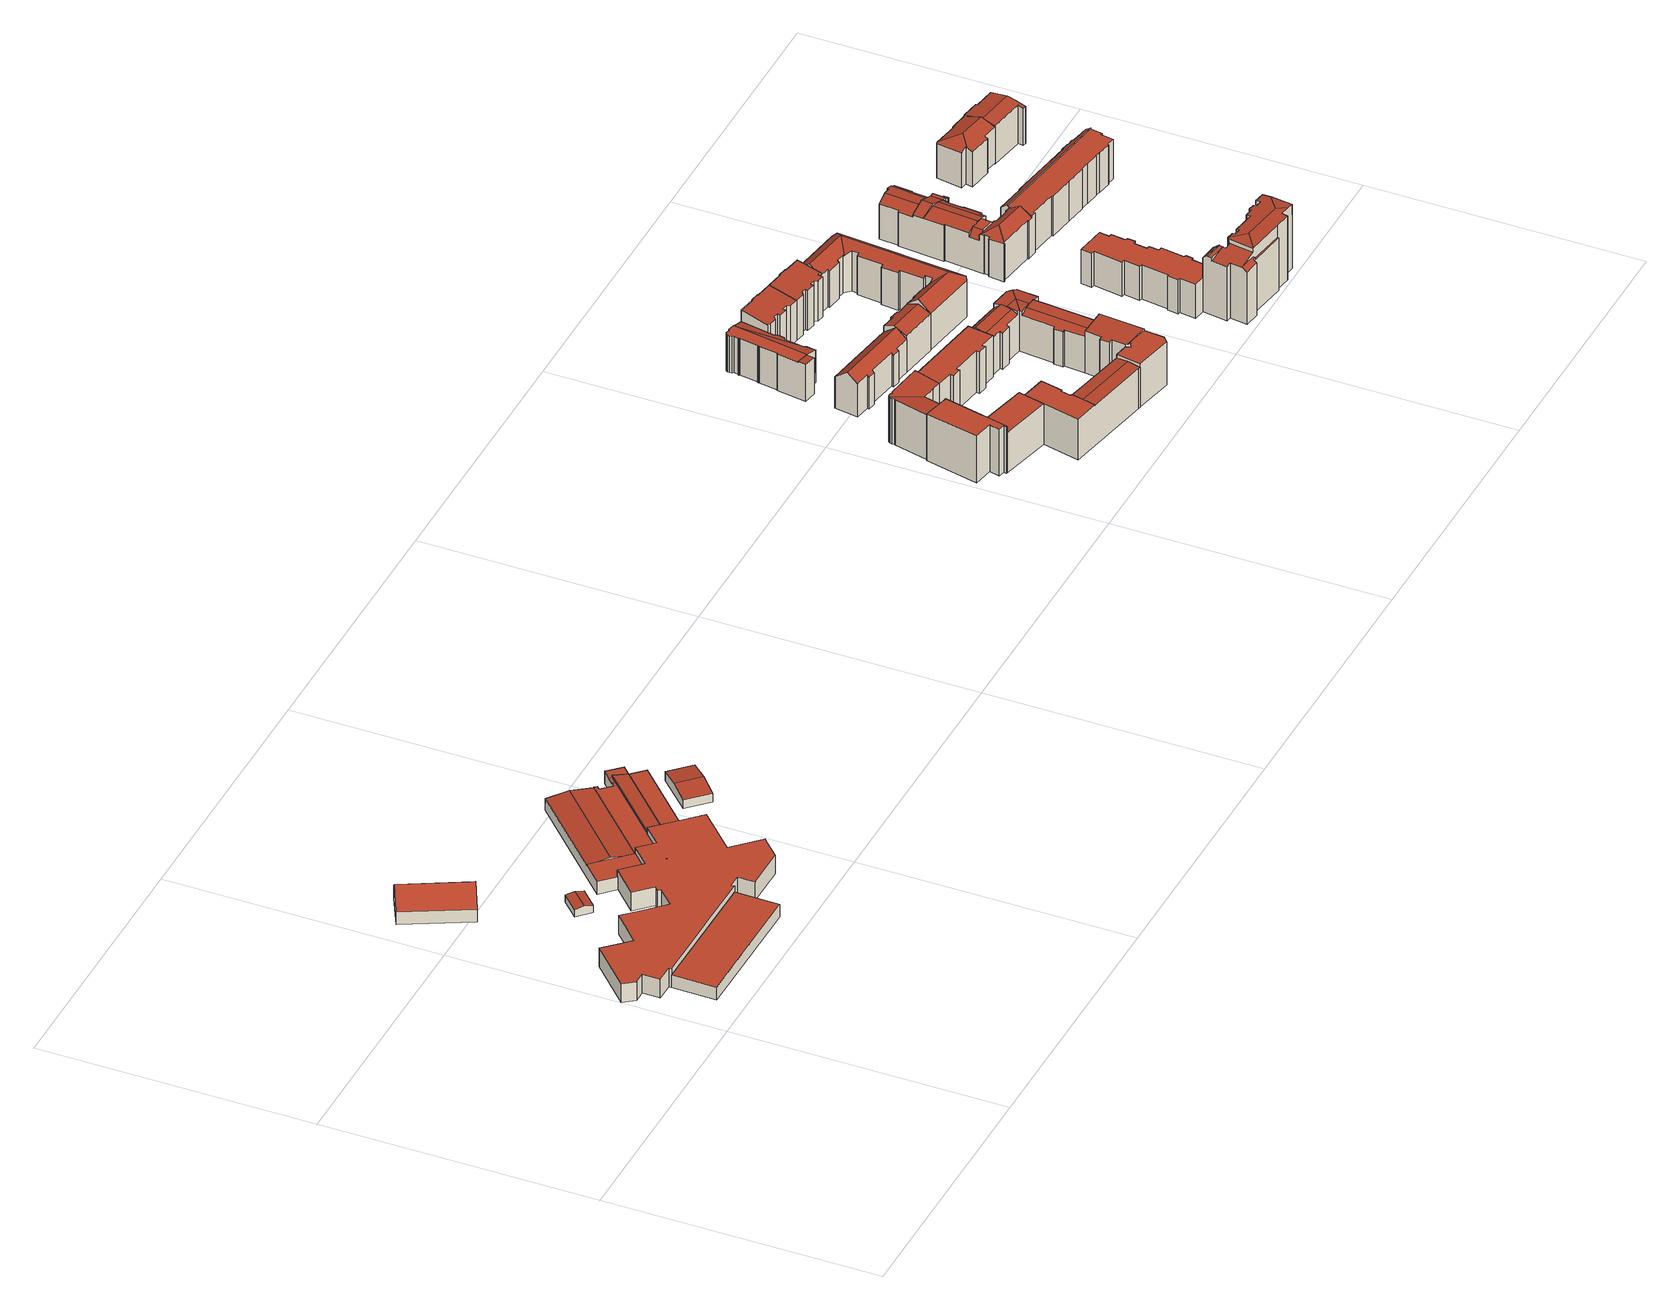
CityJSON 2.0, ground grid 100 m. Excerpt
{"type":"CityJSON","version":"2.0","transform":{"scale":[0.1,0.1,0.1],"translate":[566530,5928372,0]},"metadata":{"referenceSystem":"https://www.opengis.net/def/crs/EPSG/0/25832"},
"CityObjects":{
"building1":{"type":"Building","attributes":{"Gemeindeschluessel":"02100137","Geometrietyp2DReferenz":"3000","function":"31001_3020","roofType":"1000","measuredHeight":5.06,"storeysAboveGround":1},"address":[{"country":"Germany","locality":"Hamburg","thoroughfareName":"Dratelnstraße","postcode":"21109"}],"geometry":[{"type":"Solid","lod":"2","boundaries":[[[[0,1,2,3]],[[4,5,6,7]],[[2,1,4,7]],[[1,0,5,4]],[[0,3,6,5]],[[3,2,7,6]]]],"semantics":{"surfaces":[{"type":"RoofSurface"},{"type":"GroundSurface"},{"type":"WallSurface"}],"values":[[0,1,2,2,2,2]]}}]},
"building2":{"type":"Building","attributes":{"Gemeindeschluessel":"02100137","Geometrietyp2DReferenz":"3000","function":"31001_1010","roofType":"3100","measuredHeight":10.79,"storeysAboveGround":1},"address":[{"country":"Germany","locality":"Hamburg","thoroughfareNumber":"2","thoroughfareName":"Am Bahngraben","postcode":"21109"}],"geometry":[{"type":"Solid","lod":"2","boundaries":[[[[8,9,10,11]],[[12,13,9,8]],[[11,10,14,15]],[[13,12,16,17]],[[12,8,11,15,16]],[[10,9,13,17,14]],[[17,16,15,14]]]],"semantics":{"surfaces":[{"type":"RoofSurface"},{"type":"WallSurface"},{"type":"GroundSurface"}],"values":[[0,0,1,1,1,1,2]]}}]},
"building3":{"type":"Building","attributes":{"Gemeindeschluessel":"02100137","Geometrietyp2DReferenz":"3000","function":"31001_3020","roofType":"1000","measuredHeight":7.33,"storeysAboveGround":2},"address":[{"country":"Germany","locality":"Hamburg","thoroughfareName":"Dratelnstraße","postcode":"21109"}],"geometry":[{"type":"Solid","lod":"2","boundaries":[[[[18,19,20]],[[21,22,23,24]],[[25,26,27,28]],[[29,30,31,32]],[[30,33,5,31]],[[34,35,20,19]],[[36,34,19,18]],[[35,36,18,20]],[[37,38,39,4]],[[38,40,41,39]],[[42,43,44,45,5,33,46,47,48,49,50,37,4,51]],[[52,53,54,55,56,57,58,59,60,61,62,32,31,5,45,44,43,42,51,4,39,41,63,64,24,23,65,66,67,68,69,70,71,72,73,74,75,28,27,76,77,78,79,80,81,82,83,84,85,86,87,88,89,90,91]],[[92,93,40,38,37,50,49,48,47,46,33,30,29,94,95,96,97,98,99,100,101,102,103,104,105,106,107,108,109,110,111,112,113,114,115,116,117,118,119,120,26,25,121,122,123,124,125,126,127,128,129,130,131,22,21],[35,34,36]],[[63,41,40,93,92,64]],[[128,127,126,70,69,68,67,129]],[[124,123,122,74,73,72,71,70,126,125]],[[113,112,111,85,84,83,82,114]],[[95,94,29,32,62,61,60,96]],[[52,91,90,106,105,104,103,53]],[[102,101,55,54,53,103]],[[58,57,99,98,97,96,60,59]],[[106,90,89,88,108,107]],[[56,55,101,100,99,57]],[[108,88,87,109]],[[109,87,86,85,111,110]],[[76,120,119,118,78,77]],[[114,82,81,80,116,115]],[[117,116,80,79,78,118]],[[120,76,27,26]],[[121,25,28,75,74,122]],[[67,66,130,129]],[[64,92,21,24]],[[131,130,66,65,23,22]]]],"semantics":{"surfaces":[{"type":"RoofSurface"},{"type":"WallSurface"},{"type":"GroundSurface"}],"values":[[0,1,1,1,1,1,1,1,1,1,1,2,0,1,1,1,1,1,1,1,1,1,1,1,1,1,1,1,1,1,1,1,1]]}}]},
"building4":{"type":"Building","attributes":{"Gemeindeschluessel":"02100137","Geometrietyp2DReferenz":"3000","function":"31001_2140","roofType":"3100","measuredHeight":3.42,"storeysAboveGround":1},"address":[{"country":"Germany","locality":"Hamburg","thoroughfareName":"Dratelnstraße","postcode":"21109"}],"geometry":[{"type":"Solid","lod":"2","boundaries":[[[[132,133,134,135]],[[136,132,135,137]],[[134,133,138,139]],[[136,137,140,141]],[[137,135,134,139,140]],[[133,132,136,141,138]],[[141,140,139,138]]]],"semantics":{"surfaces":[{"type":"RoofSurface"},{"type":"WallSurface"},{"type":"GroundSurface"}],"values":[[0,0,1,1,1,1,2]]}}]},
"building5":{"type":"Building","attributes":{"Gemeindeschluessel":"02100137","Geometrietyp2DReferenz":"3000","function":"31001_3020","roofType":"3100","measuredHeight":5.73,"storeysAboveGround":1},"address":[{"country":"Germany","locality":"Hamburg","thoroughfareName":"Dratelnstraße","postcode":"21109"}],"geometry":[{"type":"Solid","lod":"2","boundaries":[[[[142,143,144,145,146,147,148,149]],[[150,151,152,153]],[[142,149,154]],[[147,155,148]],[[146,145,156,157]],[[145,144,158,156]],[[144,143,159,158]],[[160,161,162,163]],[[161,164,165,162]],[[166,167,153,152]],[[168,169,170]],[[171,169,172]],[[170,173,151,150]],[[174,175,176,157,156,158,159,177,163,162,165,178,179,180,181,182]],[[177,159,143,142,154,183]],[[177,183,184,185,186,160,163]],[[165,164,166,152,151,173,187,178]],[[182,188,189,190,191,192,193,174]],[[179,178,187,194]],[[180,195,196,197,198,181]],[[179,194,171,172,195,180]],[[182,181,198,188]],[[196,190,189,197]],[[170,150,153,167,192,191,168]],[[175,174,193,199]],[[185,155,200,186]],[[175,199,200,155,176]],[[148,201,149]],[[176,155,147,146,157]],[[187,173,170,169,171,194]],[[189,188,198,197]],[[191,190,196,195,172,169,168]],[[200,199,193,192,167,166,164,161,160,186]],[[148,155,185,184,201]],[[184,183,154,149,201]]]],"semantics":{"surfaces":[{"type":"RoofSurface"},{"type":"WallSurface"},{"type":"GroundSurface"}],"values":[[0,0,1,1,1,1,1,1,1,1,1,1,1,2,1,1,1,1,1,1,1,1,1,1,1,1,1,1,1,0,0,0,0,0,0]]}}]},
"building6":{"type":"Building","attributes":{"Gemeindeschluessel":"02100137","Geometrietyp2DReferenz":"3000","function":"31001_3020","roofType":"3100","measuredHeight":4.47,"storeysAboveGround":1},"address":[{"country":"Germany","locality":"Hamburg","thoroughfareName":"Dratelnstraße","postcode":"21109"}],"geometry":[{"type":"Solid","lod":"2","boundaries":[[[[202,203,204,205]],[[206,207,203,202]],[[205,204,208,209]],[[207,206,210,211]],[[206,202,205,209,210]],[[204,203,207,211,208]],[[211,210,209,208]]]],"semantics":{"surfaces":[{"type":"RoofSurface"},{"type":"WallSurface"},{"type":"GroundSurface"}],"values":[[0,0,1,1,1,1,2]]}}]},
"building7":{"type":"Building","attributes":{"Gemeindeschluessel":"02100136","Geometrietyp2DReferenz":"3000","function":"31001_1010","roofType":"1000","measuredHeight":18.71,"storeysAboveGround":6},"address":[{"country":"Germany","locality":"Hamburg","thoroughfareNumber":"3","thoroughfareName":"Max-Eyth-Straße","postcode":"21109"}],"geometry":[{"type":"Solid","lod":"2","boundaries":[[[[212,213,214,215]],[[213,216,217,214]],[[218,219,220,221]],[[219,222,223,220]],[[222,224,225,223]],[[224,222,219,218,216,213,212,226,227,228]],[[220,223,225,229,230,231,215,214,217,221]],[[229,228,227,230]],[[225,224,228,229]],[[217,216,218,221]],[[231,226,212,215]],[[230,227,226,231]]]],"semantics":{"surfaces":[{"type":"WallSurface"},{"type":"RoofSurface"},{"type":"GroundSurface"}],"values":[[0,0,0,0,0,1,2,0,0,0,0,0]]}}]},
"building8":{"type":"Building","attributes":{"Gemeindeschluessel":"02100136","Geometrietyp2DReferenz":"3000","function":"31001_1010","roofType":"1000","measuredHeight":16.23,"storeysAboveGround":5},"address":[{"country":"Germany","locality":"Hamburg","thoroughfareNumber":"2","thoroughfareName":"Keindorffstraße","postcode":"21109"}],"geometry":[{"type":"Solid","lod":"2","boundaries":[[[[232,233,234,235]],[[236,237,238,239]],[[233,232,237,236]],[[232,235,238,237]],[[234,233,236,239]],[[238,235,234,239]]]],"semantics":{"surfaces":[{"type":"RoofSurface"},{"type":"GroundSurface"},{"type":"WallSurface"}],"values":[[0,1,2,2,2,2]]}}]},
"building9":{"type":"Building","attributes":{"Gemeindeschluessel":"02100136","Geometrietyp2DReferenz":"3000","function":"31001_1010","roofType":"9999","measuredHeight":18.05,"storeysAboveGround":6},"address":[{"country":"Germany","locality":"Hamburg","thoroughfareNumber":"1","thoroughfareName":"Jungnickelstraße","postcode":"21109"}],"geometry":[{"type":"Solid","lod":"2","boundaries":[[[[240,241,242,243]],[[244,245,246,247]],[[245,248,249,246]],[[248,250,251,249]],[[250,252,253,251]],[[254,255,256,257]],[[255,258,259,256]],[[258,260,261,259]],[[262,263,264,265]],[[264,266,243,242,247,246,249,251,253,257,256,259,261,267,265]],[[262,268,260,258,255,254,269,270,263]],[[268,267,261,260]],[[262,265,267,268]],[[270,266,264,263]],[[253,252,269,254,257]],[[243,266,270,240]],[[247,242,241,244]],[[241,240,270,269,252,250,248,245,244]]]],"semantics":{"surfaces":[{"type":"WallSurface"},{"type":"GroundSurface"},{"type":"RoofSurface"}],"values":[[0,0,0,0,0,0,0,0,0,1,2,0,0,0,0,0,0,2]]}}]},
"building10":{"type":"Building","attributes":{"Gemeindeschluessel":"02100136","Geometrietyp2DReferenz":"3000","function":"31001_1010","roofType":"3100","measuredHeight":16.39,"storeysAboveGround":5},"address":[{"country":"Germany","locality":"Hamburg","thoroughfareNumber":"4","thoroughfareName":"Keindorffstraße","postcode":"21109"}],"geometry":[{"type":"Solid","lod":"2","boundaries":[[[[271,272,273,274,275,276]],[[277,278,273,272,279,280]],[[281,275,274]],[[282,283,284,285]],[[283,286,287,284]],[[286,288,289,287]],[[288,290,291,289]],[[271,276,292,293]],[[290,294,277,280,279,295,291]],[[292,296,285,284,287,289,291,295,293]],[[285,296,297,282]],[[292,276,275,281,297,296]],[[295,279,272,271,293]],[[273,278,274]],[[277,294,278]],[[294,290,288,286,283,282,297,281,274,278]]]],"semantics":{"surfaces":[{"type":"RoofSurface"},{"type":"WallSurface"},{"type":"GroundSurface"}],"values":[[0,0,1,1,1,1,1,1,1,2,1,1,1,1,1,0]]}}]},
"building11":{"type":"Building","attributes":{"Gemeindeschluessel":"02100136","Geometrietyp2DReferenz":"3000","function":"31001_1010","roofType":"3100","measuredHeight":16.37,"storeysAboveGround":4},"address":[{"country":"Germany","locality":"Hamburg","thoroughfareNumber":"4","thoroughfareName":"Jungnickelstraße","postcode":"21109"}],"geometry":[{"type":"Solid","lod":"2","boundaries":[[[[298,299,300,301,302,303,304,305,306,307,308,309]],[[310,311,307,306]],[[305,304,312,313]],[[304,303,314,312]],[[303,302,315,314]],[[302,301,316,315]],[[301,300,317,316]],[[300,299,318,317]],[[299,298,319,318]],[[298,309,320,319]],[[309,308,321,320]],[[311,310,322,323]],[[310,306,305,313,322]],[[308,307,311,323,321]],[[323,322,313,312,314,315,316,317,318,319,320,321]]]],"semantics":{"surfaces":[{"type":"RoofSurface"},{"type":"WallSurface"},{"type":"GroundSurface"}],"values":[[0,0,1,1,1,1,1,1,1,1,1,1,1,1,2]]}}]},
"building12":{"type":"Building","attributes":{"Gemeindeschluessel":"02100136","Geometrietyp2DReferenz":"3000","function":"31001_1010","roofType":"1000","measuredHeight":16.68,"storeysAboveGround":4},"address":[{"country":"Germany","locality":"Hamburg","thoroughfareNumber":"3","thoroughfareName":"Jungnickelstraße","postcode":"21109"}],"geometry":[{"type":"Solid","lod":"2","boundaries":[[[[324,325,326,327]],[[324,327,328,329]],[[330,329,328,331]],[[332,333,330,331]],[[334,333,332,335]],[[334,335,336,337]],[[338,337,336,339]],[[340,341,338,339]],[[342,341,340,343]],[[344,345,342,343]],[[346,347,345,344]],[[346,348,349,347]],[[349,348,326,325]],[[343,340,339,336,335,332,331,328,327,326,348,346,344]],[[329,330,333,334,337,338,341,342,345,347,349,325,324]]]],"semantics":{"surfaces":[{"type":"WallSurface"},{"type":"GroundSurface"},{"type":"RoofSurface"}],"values":[[0,0,0,0,0,0,0,0,0,0,0,0,0,1,2]]}}]},
"building13":{"type":"Building","attributes":{"Gemeindeschluessel":"02100136","Geometrietyp2DReferenz":"3000","function":"31001_1010","roofType":"1000","measuredHeight":14.91,"storeysAboveGround":5},"address":[{"country":"Germany","locality":"Hamburg","thoroughfareNumber":"1","thoroughfareName":"Buddestraße","postcode":"21109"}],"geometry":[{"type":"Solid","lod":"2","boundaries":[[[[350,351,352,353,354]],[[355,356,357,358,359,360,361,362,363,364,365,366,367,368,369,370,371,372,373,374,375,376,377,351]],[[378,379,380,381,382,383,384]],[[385,386,387,388,389,390,391,382,381]],[[392,379,378]],[[352,351,377]],[[354,353,393,394]],[[376,375,395,396]],[[375,374,397,395]],[[374,373,398,397]],[[373,372,399,398]],[[372,371,400,399]],[[371,370,401,400]],[[370,369,402,401]],[[369,368,403,402]],[[368,367,404,403]],[[367,366,405,404]],[[366,365,406,405]],[[365,364,407,406]],[[364,363,408,407]],[[363,362,409,408]],[[362,361,410,409]],[[361,360,411,410]],[[360,359,412,411]],[[359,358,413,412]],[[357,356,383,382]],[[355,351,350]],[[391,390,414,415]],[[390,389,416,414]],[[389,388,417,416]],[[388,387,418,417]],[[387,386,419,418]],[[386,385,420,419]],[[421,422,423,394,393,396,395,397,398,399,400,401,402,403,404,405,406,407,408,409,410,411,412,413,415,414,416,417,418,419,420,424]],[[421,392,378,384,422]],[[424,380,379,392,421]],[[420,385,381,380,424]],[[422,384,383,356,355,423]],[[413,358,357,382,391,415]],[[423,355,350,354,394]],[[393,353,352,377,376,396]]]],"semantics":{"surfaces":[{"type":"RoofSurface"},{"type":"WallSurface"},{"type":"GroundSurface"}],"values":[[0,0,0,0,0,1,1,1,1,1,1,1,1,1,1,1,1,1,1,1,1,1,1,1,1,1,1,1,1,1,1,1,1,2,1,1,1,1,1,1,1]]}}]},
"building14":{"type":"Building","attributes":{"Gemeindeschluessel":"02100136","Geometrietyp2DReferenz":"3000","function":"31001_1010","roofType":"1000","measuredHeight":17.8,"storeysAboveGround":4},"address":[{"country":"Germany","locality":"Hamburg","thoroughfareNumber":"17","thoroughfareName":"Wittestraße","postcode":"21109"}],"geometry":[{"type":"Solid","lod":"2","boundaries":[[[[425,426,427,428,429,430,431,432,433,434]],[[435,436,437,438]],[[439,440,441,442]],[[440,443,444,441]],[[445,427,426]],[[446,447,448,449]],[[433,432,450,451]],[[432,431,452,450]],[[431,430,453,452]],[[430,429,454,453]],[[428,427,455]],[[425,434,456,457]],[[434,433,451,456]],[[448,438,437,442,441,444,457,456,451,450,452,453,454,449]],[[454,429,428,455,446,449]],[[444,443,445,426,425,457]],[[438,448,447,435]],[[442,437,436,439]],[[436,435,447,446,455,427,445,443,440,439]]]],"semantics":{"surfaces":[{"type":"RoofSurface"},{"type":"WallSurface"},{"type":"GroundSurface"}],"values":[[0,1,1,1,1,1,1,1,1,1,1,1,1,2,1,1,1,1,0]]}}]},
"building15":{"type":"Building","attributes":{"Gemeindeschluessel":"02100136","Geometrietyp2DReferenz":"3000","function":"31001_1010","roofType":"1000","measuredHeight":17.89,"storeysAboveGround":6},"address":[{"country":"Germany","locality":"Hamburg","thoroughfareNumber":"3","thoroughfareName":"Buddestraße","postcode":"21109"}],"geometry":[{"type":"Solid","lod":"2","boundaries":[[[[458,459,460,414]],[[459,461,462,460]],[[461,463,464,462]],[[463,465,466,464]],[[465,467,468,466]],[[467,469,470,468]],[[469,471,472,470]],[[471,473,474,472]],[[473,475,476,474]],[[475,477,478,476]],[[477,479,480,478]],[[479,481,482,480]],[[481,483,484,482]],[[483,485,486,484]],[[485,487,488,486]],[[487,489,490,488]],[[489,491,416,490]],[[414,416,491,458]],[[414,460,462,464,466,468,470,472,474,476,478,480,482,484,486,488,490,416]],[[491,489,487,485,483,481,479,477,475,473,471,469,467,465,463,461,459,458]]]],"semantics":{"surfaces":[{"type":"WallSurface"},{"type":"GroundSurface"},{"type":"RoofSurface"}],"values":[[0,0,0,0,0,0,0,0,0,0,0,0,0,0,0,0,0,0,1,2]]}}]},
"building16":{"type":"Building","attributes":{"Gemeindeschluessel":"02100136","Geometrietyp2DReferenz":"3000","function":"31001_1010","roofType":"3100","measuredHeight":16.64,"storeysAboveGround":4},"address":[{"country":"Germany","locality":"Hamburg","thoroughfareNumber":"6","thoroughfareName":"Jungnickelstraße","postcode":"21109"}],"geometry":[{"type":"Solid","lod":"2","boundaries":[[[[492,493,494,495]],[[496,497,498,499,500,501,493,492]],[[495,494,502,503]],[[501,500,504,505]],[[500,499,506,504]],[[499,498,507,506]],[[498,497,508,507]],[[497,496,509,508]],[[496,492,495,503,509]],[[494,493,501,505,502]],[[505,504,506,507,508,509,503,502]]]],"semantics":{"surfaces":[{"type":"RoofSurface"},{"type":"WallSurface"},{"type":"GroundSurface"}],"values":[[0,0,1,1,1,1,1,1,1,1,2]]}}]},
"building17":{"type":"Building","attributes":{"Gemeindeschluessel":"02100136","Geometrietyp2DReferenz":"3000","function":"31001_1010","roofType":"3100","measuredHeight":17.02,"storeysAboveGround":4},"address":[{"country":"Germany","locality":"Hamburg","thoroughfareNumber":"13","thoroughfareName":"Wittestraße","postcode":"21109"}],"geometry":[{"type":"Solid","lod":"2","boundaries":[[[[510,511,512,513,514,515,516,517]],[[518,519,515,514,520]],[[521,522,523,519,518]],[[524,525,526,527,528,529,530,531]],[[532,533,534,535,536]],[[535,534,537,538,539,521,520]],[[534,533,540,541]],[[525,542,543,544,526]],[[545,546,537,534,541,544,547]],[[548,547,543,542,549]],[[512,511,550,551]],[[511,510,552,550]],[[510,517,553,552]],[[517,516,554,553]],[[530,529,555,556]],[[529,528,557,555]],[[524,531,558,559]],[[531,530,556,558]],[[539,522,521]],[[545,547,548]],[[559,558,556,555,557,560,551,550,552,553,554,561,562,563,564]],[[554,516,515,519,523,561]],[[557,528,527,540,533,532,560]],[[564,549,542,525,524,559]],[[535,520,514,513,536]],[[544,541,540,527,526]],[[563,546,545,548,549,564]],[[544,543,547]],[[562,538,537,546,563]],[[561,523,522,539,538,562]],[[521,518,520]],[[560,532,536,513,512,551]]]],"semantics":{"surfaces":[{"type":"RoofSurface"},{"type":"WallSurface"},{"type":"GroundSurface"}],"values":[[0,0,0,0,0,0,0,0,0,0,1,1,1,1,1,1,1,1,1,1,2,1,1,1,1,1,1,1,1,1,1,1]]}}]},
"building18":{"type":"Building","attributes":{"Gemeindeschluessel":"02100136","Geometrietyp2DReferenz":"3000","function":"31001_1010","roofType":"1000","measuredHeight":17.95,"storeysAboveGround":6},"address":[{"country":"Germany","locality":"Hamburg","thoroughfareNumber":"5","thoroughfareName":"Buddestraße","postcode":"21109"}],"geometry":[{"type":"Solid","lod":"2","boundaries":[[[[565,469,470,566]],[[567,568,565,566]],[[569,568,567,570]],[[569,570,571,572]],[[573,572,571,574]],[[574,575,576,573]],[[577,576,575,578]],[[579,577,578,580]],[[581,579,580,582]],[[582,583,584,581]],[[585,584,583,586]],[[586,587,588,585]],[[587,589,590,588]],[[589,591,592,590]],[[591,593,594,592]],[[594,593,595,596]],[[595,597,598,596]],[[597,468,467,598]],[[467,468,470,469]],[[583,582,580,578,575,574,571,570,567,566,470,468,597,595,593,591,589,587,586]],[[568,569,572,573,576,577,579,581,584,585,588,590,592,594,596,598,467,469,565]]]],"semantics":{"surfaces":[{"type":"WallSurface"},{"type":"GroundSurface"},{"type":"RoofSurface"}],"values":[[0,0,0,0,0,0,0,0,0,0,0,0,0,0,0,0,0,0,0,1,2]]}}]},
"building19":{"type":"Building","attributes":{"Gemeindeschluessel":"02100136","Geometrietyp2DReferenz":"3000","function":"31001_1120","roofType":"3100","measuredHeight":18.29,"storeysAboveGround":4},"address":[{"country":"Germany","locality":"Hamburg","thoroughfareNumber":"11","thoroughfareName":"Wittestraße","postcode":"21109"}],"geometry":[{"type":"Solid","lod":"2","boundaries":[[[[599,600,601,602]],[[600,603,604,601]],[[603,605,606,604]],[[605,607,608,606]],[[609,610,611,612]],[[610,613,614,611]],[[613,615,616,614]],[[617,618,619,620]],[[618,621,622,619]],[[621,623,624,622]],[[623,625,626,624]],[[625,627,628,626]],[[627,629,630,628]],[[629,631,632,630]],[[633,617,620,634]],[[635,636,602,601,604,606,608,637,634,620,619,622,624,626,628,630,632,638,612,611,614,616,639,640,641,642,643]],[[613,610,609,644,645,646,647,648,615]],[[647,646,649,650,651]],[[645,631,629,627,625,623,621,618,617,633,652,653,654,646]],[[649,646,654,655,656,657]],[[652,637,608,607,653]],[[648,639,616,615]],[[650,641,640,651]],[[645,644,638,632,631]],[[656,643,642,657]],[[639,648,647,651,640]],[[641,650,649,657,642]],[[633,634,637,652]],[[643,656,655,658,635]],[[609,612,638,644]],[[636,635,658,659]],[[636,659,660,599,602]],[[653,607,605,603,600,599,660,654]],[[660,659,658,655,654]]]],"semantics":{"surfaces":[{"type":"WallSurface"},{"type":"GroundSurface"},{"type":"RoofSurface"}],"values":[[0,0,0,0,0,0,0,0,0,0,0,0,0,0,0,1,2,2,2,2,0,0,0,0,0,0,0,0,0,0,0,0,2,2]]}}]},
"building20":{"type":"Building","attributes":{"Gemeindeschluessel":"02100136","Geometrietyp2DReferenz":"3000","function":"31001_1010","roofType":"1000","measuredHeight":13.7,"storeysAboveGround":6},"address":[{"country":"Germany","locality":"Hamburg","thoroughfareNumber":"9","thoroughfareName":"Jungnickelstraße","postcode":"21109"}],"geometry":[{"type":"Solid","lod":"2","boundaries":[[[[661,662,663,664]],[[662,665,666,663]],[[665,667,668,666]],[[669,670,671,672]],[[670,673,674,671]],[[673,675,676,674]],[[675,677,678,676]],[[677,679,680,678]],[[679,681,682,680]],[[681,683,684,682]],[[683,685,686,684]],[[685,687,688,686]],[[689,690,691,692]],[[690,693,694,691]],[[693,661,664,694]],[[695,696,697,698]],[[696,699,700,697]],[[699,701,702,700]],[[703,704,705,706]],[[704,695,698,705]],[[707,708,709,710]],[[708,711,712,709]],[[711,713,714,712]],[[713,715,716,714]],[[715,717,718,716]],[[715,713,711,708,707,687,685,683,681,679,677,675,673,670,669,701,699,696,695,704,703,667,665,662,661,693,690,689,717]],[[709,712,714,716,718,692,691,694,664,663,666,668,706,705,698,697,700,702,672,671,674,676,678,680,682,684,686,688,710]],[[718,717,689,692]],[[688,687,707,710]],[[702,701,669,672]],[[668,667,703,706]]]],"semantics":{"surfaces":[{"type":"WallSurface"},{"type":"RoofSurface"},{"type":"GroundSurface"}],"values":[[0,0,0,0,0,0,0,0,0,0,0,0,0,0,0,0,0,0,0,0,0,0,0,0,0,1,2,0,0,0,0]]}}]},
"building21":{"type":"Building","attributes":{"Gemeindeschluessel":"02100136","Geometrietyp2DReferenz":"3000","function":"31001_1010","roofType":"3200","measuredHeight":26.12,"storeysAboveGround":8},"address":[{"country":"Germany","locality":"Hamburg","thoroughfareNumber":"15","thoroughfareName":"Jungnickelstraße","postcode":"21109"}],"geometry":[{"type":"Solid","lod":"2","boundaries":[[[[719,720,721,722,723,724,725,726,727,728,729]],[[730,731,732,733,734,726]],[[735,736,737,720,738,739,740]],[[741,742,743,744,745]],[[746,747,748,749]],[[750,751,752,753,754,749,748,755]],[[756,757,758,754,753]],[[759,760,761,762]],[[725,730,726]],[[724,723,763,764]],[[729,728,765,766]],[[731,730,767,768]],[[734,727,726]],[[738,720,719]],[[737,736,761,760]],[[735,740,769,770]],[[740,739,771,769]],[[743,742,772,773]],[[742,741,774,772]],[[745,744,733,732]],[[748,747,722,721]],[[752,751,775,776]],[[751,750,777,775]],[[778,779,780,781]],[[779,782,783,780]],[[782,784,785,783]],[[784,786,787,785]],[[786,788,789,787]],[[757,756,790,791]],[[792,793,794,795]],[[793,796,797,794]],[[796,798,799,797]],[[798,800,801,799]],[[800,802,803,801]],[[802,804,805,803]],[[804,806,807,805]],[[790,776,775,777,808,770,769,771,766,765,773,772,774,768,767,764,763,781,780,783,785,787,789,795,794,797,799,801,803,805,807,791]],[[765,728,727,734,733,744,743,773]],[[763,723,722,747,746,778,781]],[[757,791,807,806,758]],[[795,789,788,792]],[[777,750,755,759,762,808]],[[790,756,753,752,776]],[[808,762,761,736,735,770]],[[774,741,745,732,731,768]],[[771,739,738,719,729,766]],[[760,759,755,748,721,720,737]],[[767,730,725,724,764]],[[788,786,784,782,779,778,746,749,754,758,806,804,802,800,798,796,793,792]]]],"semantics":{"surfaces":[{"type":"RoofSurface"},{"type":"WallSurface"},{"type":"GroundSurface"}],"values":[[0,0,0,0,0,0,0,0,1,1,1,1,1,1,1,1,1,1,1,1,1,1,1,1,1,1,1,1,1,1,1,1,1,1,1,1,2,1,1,1,1,1,1,1,1,1,1,1,0]]}}]},
"building22":{"type":"Building","attributes":{"Gemeindeschluessel":"02100136","Geometrietyp2DReferenz":"3000","function":"31001_1010","roofType":"1000","measuredHeight":18.19,"storeysAboveGround":4},"address":[{"country":"Germany","locality":"Hamburg","thoroughfareNumber":"12","thoroughfareName":"Jungnickelstraße","postcode":"21109"}],"geometry":[{"type":"Solid","lod":"2","boundaries":[[[[809,810,811,812,813,814,815]],[[816,817,818,819,820,821]],[[822,823,824,825,826,827,818,828]],[[829,830,824,831]],[[832,833,834,835,836,837]],[[817,816,838,839,840,828]],[[841,842,823,822,840,843]],[[844,845,846,847,832,837,848]],[[839,838,849,850,851,852,853,843]],[[854,855,856,857,848,829,831,858]],[[859,860,861,862,863,864,865,842,841,866]],[[867,868,869,870,845,844,857]],[[871,872,865,873]],[[874,875,876,877,878,879,880,881,882,883,884,885,886,887,888,889,890,891,892,893,894,895,896,897,898,899]],[[900,901,902,903,904,905,906,907,908,909,910,911,912,913]],[[914,915,916,917]],[[814,813,918,919]],[[813,812,920,918]],[[812,811,921,920]],[[811,810,922,921]],[[923,924,925,926]],[[924,814,919,925]],[[927,821,820]],[[928,850,849]],[[826,825,929,930]],[[827,819,818]],[[835,834,931,932]],[[834,833,933,931]],[[847,846,934,935]],[[852,851,936,937]],[[856,867,857]],[[863,862,938,939]],[[862,861,940,938]],[[861,860,941,940]],[[860,859,942,941]],[[870,869,943,944]],[[869,868,945,943]],[[946,947,948,949]],[[950,951,952,953]],[[873,865,915,914]],[[954,955,956,957]],[[955,958,959,956]],[[874,899,960]],[[897,961,898]],[[893,892,962,963]],[[892,891,964,962]],[[891,890,965,964]],[[890,889,966,965]],[[889,888,967,966]],[[888,887,968,967]],[[887,886,969,968]],[[886,885,970,969]],[[885,884,971,970]],[[884,883,972,971]],[[883,882,973,972]],[[882,881,974,973]],[[881,880,975,974]],[[880,879,976,975]],[[879,878,977,976]],[[878,877,978,977]],[[877,876,979,978]],[[876,875,980,979]],[[911,910,981,982]],[[910,909,983,981]],[[909,908,984,983]],[[908,907,985,984]],[[907,906,986,985]],[[906,905,987,986]],[[905,904,988,987]],[[904,903,989,988]],[[903,902,990,989]],[[902,901,991,990]],[[901,900,992,991]],[[913,912,895,894]],[[993,873,914,917]],[[994,995,996,997]],[[962,964,965,966,967,968,969,970,971,972,973,974,975,976,977,978,979,980,949,948,926,925,919,918,920,921,922,930,929,932,931,933,935,934,944,943,945,998,957,956,959,997,996,939,938,940,941,942,937,936,999,953,952,1000,982,981,983,984,985,986,987,988,989,990,991,992,963]],[[922,810,809,927,820,819,827,826,930]],[[831,824,823,842,865,858]],[[946,960,899,1001,815,814,924,923,947]],[[928,849,821,927,809,815,1001,898,961,951,950,1002]],[[923,926,948,947]],[[950,953,999,1002]],[[849,838,816,821]],[[929,825,824,830,836,835,932]],[[837,836,830,829,848]],[[998,855,854,872,871,954,957]],[[996,995,993,917,916,864,863,939]],[[992,900,913,894,893,963]],[[1000,896,895,912,911,982]],[[997,959,958,994]],[[952,951,961,897,896,1000]],[[980,875,874,960,946,949]],[[898,1001,899]],[[915,865,872,854,858,865,864,916]],[[945,868,867,856,855,998]],[[942,859,866,853,852,937]],[[857,844,848]],[[934,846,845,870,944]],[[853,866,841,843]],[[840,839,843]],[[933,833,832,847,935]],[[840,822,828]],[[818,817,828]],[[936,851,850,928,1002,999]],[[958,955,954,871,873,993,995,994]]]],"semantics":{"surfaces":[{"type":"RoofSurface"},{"type":"WallSurface"},{"type":"GroundSurface"}],"values":[[0,0,0,0,0,0,0,0,0,0,0,0,0,0,0,0,1,1,1,1,1,1,1,1,1,1,1,1,1,1,1,1,1,1,1,1,1,1,1,1,1,1,1,1,1,1,1,1,1,1,1,1,1,1,1,1,1,1,1,1,1,1,1,1,1,1,1,1,1,1,1,1,1,1,1,1,2,1,1,0,0,1,1,1,1,1,1,1,1,1,1,1,1,1,1,1,1,1,1,1,1,1,1,1,1,0]]}}]},
"building23":{"type":"Building","attributes":{"Gemeindeschluessel":"02100136","Geometrietyp2DReferenz":"3000","function":"31001_1010","roofType":"3200","measuredHeight":16.32,"storeysAboveGround":4},"address":[{"country":"Germany","locality":"Hamburg","thoroughfareNumber":"13","thoroughfareName":"Buddestraße","postcode":"21109"}],"geometry":[{"type":"Solid","lod":"2","boundaries":[[[[1003,1004,1005,1006,1007,1008]],[[1009,1010,1011,1004,1003,1012,1013]],[[1011,1014,1015,1016,1005,1004]],[[1007,1006,1017,1018]],[[1008,1007,1018,1019]],[[1010,1009,1020,1021]],[[1009,1013,1022,1020]],[[1013,1012,1023,1022]],[[1016,1015,1024,1025]],[[1015,1014,1026,1024]],[[1020,1022,1023,1019,1018,1017,1025,1024,1026,1021]],[[1026,1014,1011,1010,1021]],[[1023,1012,1003,1008,1019]],[[1017,1006,1005,1016,1025]]]],"semantics":{"surfaces":[{"type":"RoofSurface"},{"type":"WallSurface"},{"type":"GroundSurface"}],"values":[[0,0,0,1,1,1,1,1,1,1,2,1,1,1]]}}]},
"building24":{"type":"Building","attributes":{"Gemeindeschluessel":"02100136","Geometrietyp2DReferenz":"3000","function":"31001_1010","roofType":"3100","measuredHeight":16.42,"storeysAboveGround":4},"address":[{"country":"Germany","locality":"Hamburg","thoroughfareNumber":"15","thoroughfareName":"Buddestraße","postcode":"21109"}],"geometry":[{"type":"Solid","lod":"2","boundaries":[[[[1027,1028,1029,1030,1031,1032,1033]],[[1034,1035,1036,1037,1031,1030]],[[1029,1028,1038,1039]],[[1028,1027,1040,1038]],[[1027,1033,1041,1040]],[[1033,1032,1042,1041]],[[1037,1036,1043,1044]],[[1036,1035,1045,1043]],[[1035,1034,1046,1045]],[[1034,1030,1029,1039,1046]],[[1032,1031,1037,1044,1042]],[[1044,1043,1045,1046,1039,1038,1040,1041,1042]]]],"semantics":{"surfaces":[{"type":"RoofSurface"},{"type":"WallSurface"},{"type":"GroundSurface"}],"values":[[0,0,1,1,1,1,1,1,1,1,1,2]]}}]}
},
"vertices":[
[634,258,60],[143,260,60],[142,100,60],[633,98,60],[143,260,10],[634,258,10],[633,98,10],[142,100,10],
[247,998,139],[127,1230,139],[62,1197,81],[183,964,81],[312,1031,81],[191,1263,81],[62,1197,31],[183,964,31],[312,1031,31],[191,1263,31],
[680,520,10],[679,518,10],[680,516,10],[33,334,84],[2,374,84],[2,374,10],[33,334,10],[519,465,84],[510,474,84],[510,474,10],[519,465,10],[681,269,84],[634,269,84],[634,269,10],[681,269,10],[634,258,84],[679,518,84],[680,516,84],[680,520,84],[143,260,84],[143,269,84],[143,269,10],[77,270,84],[77,270,10],[292,259,10],[406,259,10],[415,259,10],[608,258,10],[608,258,84],[415,259,84],[406,259,84],[292,259,84],[173,260,84],[173,260,10],[822,373,10],[814,365,10],[842,337,10],[906,272,10],[890,257,10],[839,206,10],[800,206,10],[682,206,10],[681,206,10],[681,234,10],[681,258,10],[77,280,10],[76,334,10],[76,446,10],[150,518,10],[234,433,10],[234,434,10],[282,481,10],[336,534,10],[337,534,10],[393,476,10],[452,417,10],[460,408,10],[461,408,10],[524,487,10],[524,488,10],[466,547,10],[554,634,10],[559,639,10],[617,580,10],[627,570,10],[627,571,10],[680,623,10],[693,635,10],[744,583,10],[745,583,10],[807,644,10],[891,558,10],[949,499,10],[888,438,10],[76,334,84],[77,280,84],[681,258,84],[681,234,84],[681,206,84],[682,206,84],[800,206,84],[839,206,84],[890,257,84],[906,272,84],[842,337,84],[814,365,84],[822,373,84],[888,438,84],[949,499,84],[891,558,84],[807,644,84],[745,583,84],[744,583,84],[693,635,84],[680,623,84],[627,571,84],[627,570,84],[617,580,84],[559,639,84],[554,634,84],[466,547,84],[524,488,84],[524,487,84],[461,408,84],[460,408,84],[452,417,84],[393,476,84],[337,534,84],[336,534,84],[282,481,84],[234,434,84],[234,433,84],[150,518,84],[76,446,84],
[443,737,46],[421,760,40],[360,700,40],[383,677,46],[466,714,40],[405,654,40],[421,760,12],[360,700,12],[405,654,12],[466,714,12],
[575,754,60],[504,685,60],[554,634,60],[559,639,60],[627,570,60],[693,635,60],[667,661,60],[601,729,60],[1039,872,55],[1030,880,55],[1012,862,55],[1020,853,55],[575,754,55],[693,635,55],[559,639,9],[627,570,9],[554,634,9],[504,685,9],[976,898,57],[965,886,57],[965,886,9],[976,898,9],[1000,850,57],[1000,850,9],[1012,862,57],[1020,853,57],[1039,872,67],[1073,837,59],[1039,872,59],[1077,833,59],[1077,833,58],[1030,880,59],[807,644,9],[745,583,9],[693,635,9],[850,1025,9],[1058,907,9],[1104,860,9],[1076,833,9],[1122,786,9],[891,558,9],[850,1025,55],[909,965,66],[968,906,55],[968,906,57],[1058,907,59],[891,558,57],[845,604,57],[845,604,58],[807,643,67],[807,643,57],[807,644,57],[1104,860,59],[1076,833,58],[1077,832,58],[1077,832,57],[1122,786,57],[745,583,57],[693,635,57],[634,695,66],
[1167,607,55],[1095,679,55],[1037,621,45],[1109,549,45],[1225,664,45],[1153,736,45],[1037,621,10],[1109,549,10],[1225,664,10],[1153,736,10],
[3144,650,208],[3158,647,208],[3158,647,21],[3144,650,21],[3125,503,208],[3125,503,21],[3103,405,208],[3099,406,208],[3099,406,21],[3103,405,21],[3101,416,208],[3101,416,21],[3077,421,208],[3077,421,21],[3058,669,208],[3014,473,208],[3086,459,208],[3086,459,21],[3014,473,21],[3058,669,21],
[3125,503,182],[3103,405,182],[3293,361,182],[3316,459,182],[3103,405,20],[3125,503,20],[3316,459,20],[3293,361,20],
[3144,650,190],[3058,669,204],[3058,669,24],[3144,650,24],[3088,795,204],[3092,799,204],[3092,799,24],[3088,795,24],[3090,805,204],[3090,805,24],[3092,814,204],[3092,814,24],[3097,821,204],[3097,821,24],[3106,824,204],[3115,823,204],[3115,823,24],[3106,824,24],[3120,819,204],[3120,819,24],[3125,822,204],[3125,822,24],[3246,710,190],[3212,715,190],[3212,715,24],[3246,710,24],[3161,723,24],[3261,802,24],[3261,802,204],[3098,821,204],[3161,723,190],
[3602,160,180],[3611,206,184],[3365,254,184],[3361,234,183],[3355,208,180],[3595,162,180],[3376,300,180],[3370,273,183],[3618,250,180],[3399,295,180],[3355,208,183],[3311,437,183],[3402,419,183],[3402,419,20],[3311,437,20],[3384,339,183],[3384,339,20],[3379,340,183],[3379,340,20],[3370,301,183],[3370,301,20],[3595,162,20],[3602,160,20],[3376,300,183],[3618,250,20],[3262,226,20],[3262,226,183],
[3231,950,151],[3260,945,151],[3262,953,156],[3374,935,156],[3372,927,150],[3401,922,150],[3402,930,156],[3460,921,156],[3466,961,188],[3182,1005,188],[3176,966,157],[3232,957,157],[3474,1009,150],[3190,1053,150],[3402,930,24],[3460,921,24],[3401,922,24],[3372,927,24],[3374,935,24],[3262,953,24],[3260,945,24],[3231,950,24],[3232,957,24],[3176,966,24],[3474,1009,24],[3190,1053,24],
[3308,698,187],[3246,710,187],[3246,710,20],[3308,698,20],[3306,685,20],[3306,685,187],[3342,680,187],[3342,680,20],[3344,692,20],[3344,692,187],[3459,674,187],[3459,674,20],[3457,662,20],[3457,662,187],[3492,656,187],[3492,656,20],[3494,669,20],[3494,669,187],[3556,659,187],[3556,659,20],[3557,665,20],[3557,665,187],[3570,753,20],[3570,753,187],[3261,802,20],[3261,802,187],
[3235,1173,171],[3220,1175,172],[3185,1181,176],[3181,1152,176],[3230,1144,171],[3235,1173,172],[3236,1173,172],[3281,1452,172],[3254,1457,172],[3249,1453,172],[3244,1456,172],[3237,1458,172],[3229,1455,172],[3224,1448,172],[3222,1440,172],[3225,1432,172],[3228,1427,172],[3225,1409,172],[3223,1410,172],[3222,1405,172],[3224,1405,172],[3213,1335,172],[3211,1336,172],[3210,1331,172],[3212,1330,172],[3201,1261,172],[3198,1261,172],[3185,1181,172],[3287,1167,157],[3286,1206,159],[3285,1208,159],[3286,1213,159],[3281,1452,170],[3236,1173,170],[3287,1165,157],[3297,1278,159],[3306,1285,157],[3310,1310,157],[3303,1319,159],[3307,1343,159],[3326,1445,159],[3298,1450,166],[3292,1198,157],[3181,1152,26],[3230,1144,26],[3201,1261,26],[3198,1261,26],[3212,1330,26],[3210,1331,26],[3211,1336,26],[3213,1335,26],[3224,1405,26],[3222,1405,26],[3223,1410,26],[3225,1409,26],[3228,1427,26],[3225,1432,26],[3222,1440,26],[3224,1448,26],[3229,1455,26],[3237,1458,26],[3244,1456,26],[3249,1453,26],[3254,1457,26],[3326,1445,26],[3298,1450,26],[3307,1343,26],[3303,1319,26],[3310,1310,26],[3306,1285,26],[3297,1278,26],[3292,1198,26],[3287,1165,26],[3235,1173,26],[3285,1208,26],
[3682,249,190],[3686,240,191],[3722,233,194],[3773,223,199],[3789,388,199],[3696,397,190],[3690,335,190],[3676,336,189],[3673,299,189],[3687,298,190],[3602,160,194],[3618,250,194],[3618,250,21],[3602,160,21],[3667,242,194],[3675,225,194],[3675,225,21],[3667,242,21],[3690,232,194],[3690,232,21],[3686,240,194],[3766,148,194],[3746,131,194],[3746,131,21],[3766,148,21],[3676,336,21],[3673,299,21],[3690,335,21],[3696,397,21],[3789,388,21],[3773,223,194],[3687,298,21],[3682,249,21],
[3326,1445,205],[3391,1434,205],[3391,1434,26],[3391,1437,205],[3391,1437,26],[3424,1432,205],[3424,1432,26],[3423,1429,205],[3423,1429,26],[3487,1419,205],[3487,1419,26],[3469,1313,187],[3469,1313,26],[3435,1319,187],[3435,1319,26],[3426,1331,188],[3426,1331,26],[3409,1334,188],[3409,1334,26],[3407,1323,187],[3407,1323,26],[3374,1329,187],[3374,1329,26],[3375,1339,188],[3375,1339,26],[3357,1342,188],[3357,1342,26],[3345,1333,187],[3345,1333,26],[3319,1338,187],[3319,1338,26],[3312,1347,188],[3312,1347,26],[3307,1343,187],
[3608,947,190],[3468,969,190],[3460,921,171],[3600,899,171],[3614,988,174],[3564,995,174],[3566,1002,171],[3529,1008,171],[3528,1000,174],[3474,1009,174],[3460,921,23],[3600,899,23],[3528,1000,23],[3474,1009,23],[3529,1008,23],[3566,1002,23],[3564,995,23],[3614,988,23],
[3604,647,167],[3643,641,167],[3644,650,172],[3709,640,172],[3711,662,185],[3560,686,185],[3557,665,172],[3606,657,172],[3715,701,192],[3566,724,192],[3714,688,189],[3715,706,187],[3717,729,167],[3570,753,167],[3696,397,168],[3720,394,185],[3740,625,185],[3716,628,168],[3705,509,168],[3698,509,163],[3695,474,163],[3702,473,168],[3717,639,186],[3716,636,185],[3763,672,190],[3713,680,190],[3709,640,186],[3806,704,186],[3794,717,185],[3717,729,185],[3716,628,185],[3759,622,190],[3760,391,192],[3780,618,192],[3767,620,189],[3809,614,185],[3816,693,185],[3785,617,187],[3809,614,164],[3789,388,164],[3643,641,22],[3644,650,22],[3604,647,22],[3606,657,22],[3557,665,22],[3698,509,22],[3695,474,22],[3705,509,22],[3702,473,22],[3696,397,22],[3717,639,22],[3570,753,22],[3794,717,22],[3816,693,22],[3789,388,22],
[3505,1307,187],[3505,1307,26],[3516,1316,26],[3516,1316,188],[3534,1313,188],[3534,1313,26],[3533,1303,26],[3533,1303,187],[3566,1298,187],[3566,1298,26],[3567,1308,26],[3567,1308,188],[3585,1305,188],[3585,1305,26],[3593,1293,187],[3593,1293,26],[3619,1289,187],[3619,1289,26],[3622,1306,26],[3622,1306,190],[3635,1304,190],[3635,1304,26],[3648,1392,26],[3648,1392,205],[3583,1403,26],[3583,1403,205],[3583,1406,26],[3583,1406,205],[3550,1411,26],[3550,1411,205],[3550,1409,26],[3550,1409,205],[3518,1414,26],[3518,1414,205],
[3614,988,175],[3658,980,175],[3658,980,25],[3614,988,25],[3659,987,170],[3659,987,25],[3717,978,170],[3717,978,25],[3716,971,176],[3716,971,25],[3733,1288,176],[3732,1282,170],[3732,1282,25],[3733,1288,25],[3676,1290,171],[3676,1290,25],[3677,1297,176],[3677,1297,25],[3753,992,181],[3761,1081,181],[3761,1081,25],[3753,992,25],[3754,1081,175],[3754,1081,25],[3759,1145,175],[3759,1145,25],[3767,1144,181],[3767,1144,25],[3776,1238,181],[3776,1238,25],[3784,1237,187],[3784,1237,25],[3786,1261,187],[3786,1261,25],[3762,991,187],[3762,991,25],[3810,866,25],[3600,899,25],[3759,964,25],[3765,1283,25],[3635,1304,25],[3648,1392,25],[3853,1361,25],[3875,1337,25],[3833,880,25],[3765,1283,176],[3769,1280,173],[3821,1317,208],[3641,1345,208],[3635,1304,176],[3864,1348,179],[3853,1361,170],[3648,1392,170],[3759,964,187],[3744,966,176],[3784,918,208],[3822,873,178],[3833,880,170],[3875,1337,170],[3810,866,170],[3600,899,170],[3608,946,208],
[4105,252,162],[4111,292,162],[4111,292,25],[4105,252,25],[4116,292,162],[4116,292,25],[4131,392,162],[4131,392,25],[4235,588,162],[4230,551,162],[4230,551,25],[4235,588,25],[4241,549,162],[4241,549,25],[4233,497,162],[4233,497,25],[4242,491,162],[4242,491,25],[4239,464,162],[4239,464,25],[4227,462,162],[4227,462,25],[4220,413,162],[4220,413,25],[4232,412,162],[4232,412,25],[4227,374,162],[4227,374,25],[4147,184,162],[4106,191,162],[4106,191,25],[4147,184,25],[4115,250,162],[4115,250,25],[4118,455,162],[4134,562,162],[4134,562,25],[4118,455,25],[4121,564,162],[4121,564,25],[4127,605,162],[4127,605,25],[4121,394,162],[4130,453,162],[4130,453,25],[4121,394,25],[4241,372,162],[4228,288,162],[4228,288,25],[4241,372,25],[4235,282,162],[4235,282,25],[4232,258,162],[4232,258,25],[4223,256,162],[4223,256,25],[4211,175,162],[4211,175,25],
[4145,44,249],[4154,43,251],[4212,34,266],[4226,125,266],[4225,124,266],[4204,127,260],[4206,140,260],[4193,142,257],[4142,150,244],[4133,91,244],[4151,89,249],[4206,140,257],[4210,140,257],[4212,154,257],[4144,165,257],[4142,150,257],[4201,29,246],[4211,27,246],[4212,34,251],[4145,44,251],[4142,25,237],[4199,17,237],[4215,174,243],[4211,175,243],[4147,184,243],[4144,165,260],[4212,154,260],[4231,132,283],[4226,125,283],[4212,34,283],[4271,78,288],[4354,14,283],[4415,5,283],[4418,25,285],[4457,20,285],[4431,54,288],[4353,13,283],[4478,17,283],[4481,37,283],[4489,97,283],[4353,13,237],[4212,34,237],[4211,27,237],[4352,7,237],[4225,124,27],[4204,127,27],[4133,91,27],[4151,89,27],[4206,140,27],[4210,140,27],[4199,17,27],[4201,29,27],[4142,25,27],[4211,175,27],[4147,184,27],[4215,174,27],[4415,5,27],[4418,25,27],[4354,14,27],[4232,134,283],[4256,128,283],[4256,128,27],[4232,134,27],[4259,119,284],[4259,119,27],[4281,116,284],[4281,116,27],[4282,126,283],[4282,126,27],[4368,114,283],[4368,114,27],[4478,17,27],[4481,37,27],[4370,130,281],[4398,126,281],[4398,126,27],[4370,130,27],[4404,135,280],[4404,135,27],[4425,131,280],[4425,131,27],[4428,120,281],[4428,120,27],[4452,117,281],[4452,117,27],[4454,134,279],[4454,134,27],[4493,128,279],[4493,128,27],[4352,7,27],
[4044,922,181],[4043,910,181],[4044,910,182],[4042,889,182],[4036,890,178],[4031,833,178],[4082,873,208],[4066,924,184],[4069,961,184],[4065,962,178],[4047,964,156],[4044,928,156],[4061,925,177],[4098,957,187],[4113,1123,187],[4057,1131,172],[4051,1055,172],[4056,1055,173],[4047,964,173],[4087,958,184],[4120,1165,193],[4061,1170,172],[4116,1122,193],[4115,1293,186],[4077,1296,167],[4071,1223,167],[4066,1224,165],[4061,1170,165],[4104,1166,186],[4115,917,185],[4119,954,185],[4113,955,185],[4132,952,182],[4147,1118,182],[4120,953,184],[4150,1162,183],[4162,1294,183],[4142,1296,184],[4142,1291,184],[4147,1162,184],[4124,916,177],[4134,914,169],[4137,950,169],[4147,949,160],[4147,950,160],[4179,1159,172],[4173,1159,174],[4173,1160,174],[4154,1161,181],[4175,1114,172],[4149,972,176],[4161,971,172],[4167,1037,172],[4163,1037,173],[4168,1102,173],[4173,1101,171],[4175,1114,171],[4147,950,176],[4173,1160,168],[4179,1226,168],[4181,1226,167],[4187,1292,167],[4190,1158,174],[4179,1159,171],[4186,1112,174],[4197,809,186],[4215,806,186],[4216,812,186],[4322,797,186],[4321,790,186],[4416,777,186],[4492,765,186],[4492,767,186],[4526,762,186],[4526,760,186],[4576,753,186],[4576,755,186],[4596,752,186],[4596,750,186],[4648,742,186],[4649,745,186],[4681,740,186],[4688,788,186],[4696,786,186],[4702,825,186],[4703,830,186],[4213,903,186],[4212,899,186],[4211,899,186],[4209,889,186],[4199,821,186],[4707,850,175],[4641,860,175],[4642,869,168],[4619,872,168],[4620,875,166],[4588,880,166],[4587,874,171],[4509,885,171],[4509,890,167],[4333,916,167],[4332,912,170],[4217,929,170],[4213,903,190],[4703,830,190],[4186,1112,150],[4175,1114,150],[4173,1101,150],[4185,1100,150],[4036,890,27],[4031,833,27],[4042,889,27],[4044,910,27],[4043,910,27],[4035,836,180],[4034,832,178],[4034,832,27],[4035,836,27],[4044,928,177],[4134,914,177],[4051,1055,27],[4056,1055,27],[4071,1223,27],[4066,1224,27],[4077,1296,27],[4142,1296,27],[4142,1291,27],[4137,950,27],[4147,949,27],[4163,1037,27],[4168,1102,27],[4167,1037,27],[4161,971,27],[4149,972,27],[4181,1226,27],[4187,1292,27],[4179,1226,27],[4175,812,178],[4176,816,180],[4176,816,27],[4175,812,27],[4187,895,185],[4194,901,180],[4194,901,27],[4187,895,27],[4195,1157,172],[4192,1125,172],[4192,1125,27],[4195,1157,27],[4197,1121,171],[4197,1121,27],[4197,809,178],[4211,899,180],[4696,786,27],[4702,825,27],[4688,788,27],[4681,740,27],[4649,745,27],[4648,742,27],[4596,750,27],[4596,752,27],[4576,755,27],[4576,753,27],[4526,760,27],[4526,762,27],[4492,767,27],[4492,765,27],[4416,777,27],[4321,790,27],[4322,797,27],[4216,812,27],[4215,806,27],[4332,912,27],[4217,929,27],[4333,916,27],[4509,890,27],[4509,885,27],[4587,874,27],[4588,880,27],[4620,875,27],[4619,872,27],[4642,869,27],[4641,860,27],[4707,850,27],[4185,1100,174],[4196,1103,171],[4188,1100,173],[4188,1100,27],[4196,1103,27],[4173,1159,27],[4133,902,27],[4212,899,27],[4204,855,208],[4133,902,185],
[4459,1159,177],[4504,1192,191],[4455,1260,170],[4450,1260,168],[4435,1165,168],[4459,1161,177],[4543,1132,172],[4602,1122,172],[4610,1175,191],[4455,1135,168],[4542,1122,168],[4620,1239,168],[4552,1249,168],[4552,1244,170],[4450,1260,28],[4435,1165,28],[4459,1161,28],[4543,1132,28],[4602,1122,28],[4542,1122,28],[4455,1135,28],[4552,1249,28],[4552,1244,28],[4620,1239,28],
[4731,1080,173],[4743,1078,173],[4749,1115,181],[4754,1147,187],[4609,1169,187],[4602,1122,177],[4735,1101,177],[4764,1210,174],[4685,1222,174],[4686,1228,173],[4620,1239,173],[4743,1078,23],[4749,1115,23],[4731,1080,23],[4735,1101,23],[4602,1122,23],[4686,1228,23],[4620,1239,23],[4685,1222,23],[4764,1210,23]
]}
